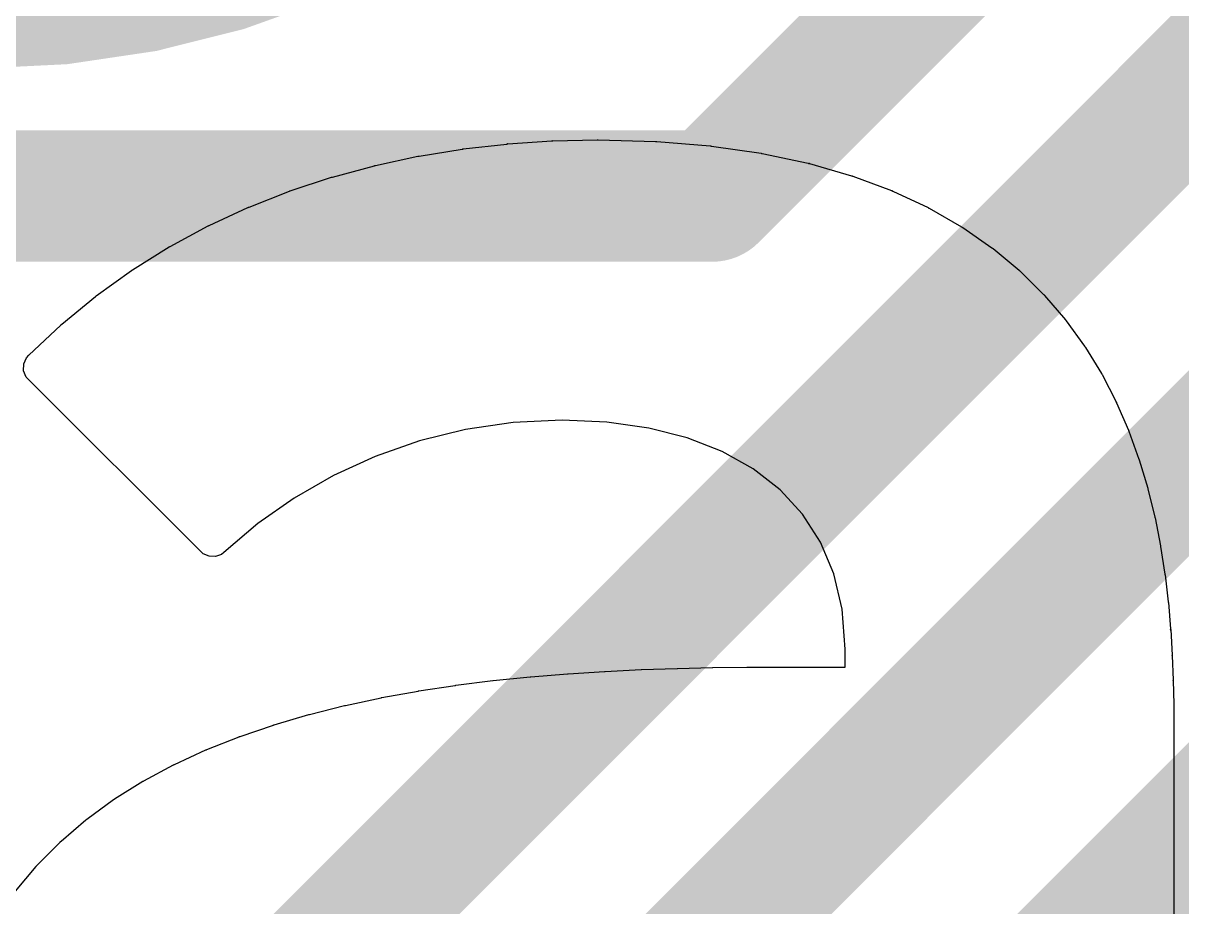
# Model space of a CAD drawing. Header units: millimetres. Extents: x 5 to 399, y 5 to 287.
# Drawn here: x 222.381 to 224.144, y 133.176 to 134.519 of the extents above; entities that cross this region are included whole.
import ezdxf

# ---------------------------------------------------------------- set-up
doc = ezdxf.new("R2010")
doc.units = ezdxf.units.MM
for name, color, linetype in [('BottomLayer', 5, 'Continuous'), ('BottomOverlay', 54, 'Continuous'), ('TopOverlay', 2, 'Continuous')]:
    doc.layers.add(name, color=color, linetype=linetype)

# ---------------------------------------------------------------- blocks, each defined once
blk = doc.blocks.new('TP1_5MM_B_16')
at = {"layer": 'BottomOverlay'}
for points, const_width in [([(1.27, 0, 1), (-1.27, 0, 1)], 0.254), ([(-1.3335, 0, 1), (-1.2065, 0, 1)], 0.127)]:
    blk.add_lwpolyline(points, format="xyb", close=True, dxfattribs=dict(at, const_width=const_width))

msp = doc.modelspace()

# ---------------------------------------------------------------- linework, layer by layer
at = {"layer": 'BottomLayer', "const_width": 0.2}
for points in [[(223.4293, 134.2568), (224.2167, 135.0442)], [(222.4484, 132.7102), (224.3824, 134.6442)], [(221.5142, 134.2568), (223.4293, 134.2568)], [(222.6141, 132.3102), (224.5481, 134.2442)], [(222.7797, 131.9102), (224.7137, 133.8442)]]:
    msp.add_lwpolyline(points, dxfattribs=at)
at = {"layer": 'BottomLayer', "const_width": 0.1}
msp.add_lwpolyline([(223.3793, 134.2568, 1), (223.4793, 134.2568, 1)], format="xyb", close=True, dxfattribs=at)
msp.add_lwpolyline([(223.3793, 134.2568, 1), (223.4793, 134.2568, 1)], format="xyb", close=True, dxfattribs=at)
at = {"layer": 'TopOverlay'}
for p, q in [((223.0504, 134.3283), (223.1171, 134.3358)), ((223.1171, 134.3358), (223.1173, 134.3359)), ((223.1173, 134.3359), (223.1176, 134.3359)), ((223.1176, 134.3359), (223.1179, 134.3359)), ((223.1179, 134.3359), (223.1181, 134.3359)), ((223.1181, 134.3359), (223.1182, 134.3359)), ((223.1181, 134.3359), (223.1182, 134.3359)), ((223.1182, 134.3359), (223.1181, 134.3359)), ((223.1181, 134.3359), (223.1181, 134.3359)), ((223.1182, 134.3359), (223.1183, 134.336)), ((223.1183, 134.336), (223.1182, 134.3359)), ((223.1182, 134.3359), (223.1182, 134.3359)), ((223.1182, 134.3359), (223.1183, 134.3359)), ((223.1182, 134.3359), (223.1182, 134.3359)), ((223.1182, 134.3359), (223.1182, 134.3359)), ((223.1183, 134.336), (223.1183, 134.336)), ((223.1183, 134.3359), (223.1184, 134.336)), ((223.1184, 134.336), (223.1185, 134.336)), ((223.1185, 134.336), (223.1853, 134.3404)), ((223.1185, 134.336), (223.1185, 134.336)), ((223.1185, 134.336), (223.1185, 134.336)), ((223.1853, 134.3404), (223.1854, 134.3404)), ((223.1854, 134.3404), (223.1855, 134.3404)), ((223.1855, 134.3404), (223.1856, 134.3405)), ((223.1856, 134.3405), (223.1855, 134.3405)), ((223.1855, 134.3405), (223.1857, 134.3405)), ((223.1856, 134.3405), (223.1856, 134.3405)), ((223.1856, 134.3405), (223.1858, 134.3405)), ((223.1857, 134.3405), (223.1856, 134.3405)), ((223.1858, 134.3405), (223.1857, 134.3405)), ((223.1857, 134.3405), (223.186, 134.3405)), ((223.1858, 134.3405), (223.1858, 134.3405)), ((223.186, 134.3405), (223.1863, 134.3405)), ((223.1863, 134.3405), (223.1866, 134.3405)), ((223.1866, 134.3405), (223.1867, 134.3405)), ((223.1867, 134.3405), (223.2543, 134.342)), ((223.1867, 134.3405), (223.1867, 134.3405)), ((223.2543, 134.342), (223.2544, 134.342)), ((223.2544, 134.342), (223.2547, 134.342)), ((223.2547, 134.342), (223.255, 134.342)), ((223.255, 134.342), (223.2553, 134.342)), ((223.2553, 134.342), (223.2555, 134.342)), ((223.2555, 134.342), (223.2558, 134.342)), ((223.2558, 134.342), (223.3432, 134.3397)), ((223.3432, 134.3397), (223.3433, 134.3397)), ((223.3433, 134.3397), (223.3434, 134.3397)), ((223.3434, 134.3397), (223.3435, 134.3397)), ((223.3435, 134.3397), (223.3437, 134.3397)), ((223.3437, 134.3397), (223.3437, 134.3397)), ((223.3437, 134.3397), (223.3439, 134.3397)), ((223.3439, 134.3397), (223.3442, 134.3397)), ((223.3442, 134.3397), (223.3445, 134.3396)), ((223.3445, 134.3396), (223.3448, 134.3396)), ((223.3448, 134.3396), (223.3449, 134.3396)), ((223.3449, 134.3396), (223.3451, 134.3396)), ((223.3451, 134.3396), (223.4264, 134.3329)), ((222.9834, 134.3174), (223.049, 134.3281)), ((223.049, 134.3281), (223.0491, 134.3281)), ((223.0491, 134.3281), (223.0492, 134.3281)), ((223.0493, 134.3281), (223.0492, 134.3281)), ((223.0492, 134.3281), (223.0492, 134.3281)), ((223.0492, 134.3281), (223.0493, 134.3281)), ((223.0492, 134.3281), (223.0492, 134.3281)), ((223.0492, 134.3281), (223.0492, 134.3281)), ((223.0492, 134.3281), (223.0492, 134.3281)), ((223.0492, 134.3281), (223.0492, 134.3281)), ((223.0492, 134.3281), (223.0493, 134.3281)), ((223.0493, 134.3281), (223.0493, 134.3281)), ((223.0493, 134.3281), (223.0494, 134.3281)), ((223.0494, 134.3281), (223.0493, 134.3281)), ((223.0493, 134.3281), (223.0493, 134.3281)), ((223.0493, 134.3281), (223.0494, 134.3281)), ((223.0494, 134.3281), (223.0497, 134.3282)), ((223.0494, 134.3281), (223.0494, 134.3281)), ((223.0494, 134.3281), (223.0494, 134.3281)), ((223.0494, 134.3281), (223.0494, 134.3281)), ((223.0497, 134.3282), (223.05, 134.3282)), ((223.05, 134.3282), (223.0503, 134.3282)), ((223.0503, 134.3282), (223.0504, 134.3283)), ((223.0504, 134.3283), (223.0504, 134.3283)), ((223.4264, 134.3329), (223.4264, 134.3329)), ((223.4264, 134.3329), (223.4265, 134.3328)), ((223.4265, 134.3328), (223.4267, 134.3328)), ((223.4267, 134.3328), (223.4268, 134.3328)), ((223.4268, 134.3328), (223.4268, 134.3328)), ((223.4268, 134.3328), (223.427, 134.3328)), ((223.427, 134.3328), (223.4273, 134.3328)), ((223.4273, 134.3328), (223.4277, 134.3327)), ((223.4277, 134.3327), (223.428, 134.3327)), ((223.428, 134.3327), (223.4282, 134.3327)), ((223.4282, 134.3327), (223.4283, 134.3326)), ((223.4283, 134.3326), (223.5037, 134.3217)), ((223.5037, 134.3217), (223.5037, 134.3217)), ((223.5037, 134.3217), (223.5038, 134.3217)), ((223.5038, 134.3217), (223.5038, 134.3217)), ((223.5038, 134.3217), (223.5038, 134.3217)), ((223.5038, 134.3217), (223.5038, 134.3217)), ((223.5038, 134.3217), (223.5038, 134.3217)), ((223.5038, 134.3217), (223.5038, 134.3217)), ((223.5038, 134.3217), (223.5039, 134.3217)), ((223.5039, 134.3217), (223.5039, 134.3217)), ((223.5039, 134.3217), (223.504, 134.3217)), ((223.504, 134.3217), (223.5044, 134.3216)), ((223.5044, 134.3216), (223.5049, 134.3215)), ((223.5049, 134.3215), (223.5053, 134.3215)), ((223.5053, 134.3215), (223.5055, 134.3214)), ((223.5055, 134.3214), (223.5055, 134.3214)), ((223.5055, 134.3214), (223.5753, 134.3065)), ((222.8517, 134.2856), (222.9154, 134.3028)), ((222.9154, 134.3028), (222.9156, 134.3028)), ((222.9156, 134.3028), (222.9157, 134.3029)), ((222.9157, 134.3029), (222.916, 134.3029)), ((222.916, 134.3029), (222.9163, 134.303)), ((222.9163, 134.303), (222.9166, 134.3031)), ((222.9166, 134.3031), (222.9167, 134.3031)), ((222.9167, 134.3031), (222.9167, 134.3031)), ((222.9167, 134.3031), (222.9168, 134.3031)), ((222.9168, 134.3031), (222.9169, 134.3032)), ((222.9169, 134.3032), (222.917, 134.3032)), ((222.917, 134.3032), (222.9818, 134.3171)), ((222.917, 134.3032), (222.917, 134.3032)), ((222.9818, 134.3171), (222.9818, 134.3171)), ((222.9818, 134.3171), (222.9819, 134.3171)), ((222.9819, 134.3171), (222.982, 134.3171)), ((222.982, 134.3171), (222.9821, 134.3171)), ((222.9821, 134.3171), (222.9821, 134.3172)), ((222.9821, 134.3172), (222.9822, 134.3172)), ((222.9822, 134.3172), (222.9825, 134.3172)), ((222.9825, 134.3172), (222.9828, 134.3173)), ((222.9828, 134.3173), (222.9831, 134.3173)), ((222.9831, 134.3173), (222.9832, 134.3174)), ((222.9832, 134.3174), (222.9832, 134.3174)), ((222.9832, 134.3174), (222.9834, 134.3174)), ((223.5753, 134.3065), (223.5755, 134.3065)), ((223.5755, 134.3065), (223.576, 134.3064)), ((223.576, 134.3064), (223.5764, 134.3063)), ((223.5764, 134.3063), (223.5769, 134.3061)), ((223.5769, 134.3061), (223.5771, 134.3061)), ((223.5771, 134.3061), (223.577, 134.3061)), ((223.577, 134.3061), (223.5771, 134.3061)), ((223.5771, 134.3061), (223.5773, 134.306)), ((223.5773, 134.306), (223.5773, 134.306)), ((223.5773, 134.306), (223.6411, 134.2876)), ((222.7875, 134.2646), (222.8502, 134.2852)), ((222.8502, 134.2852), (222.8504, 134.2852)), ((222.8504, 134.2852), (222.8507, 134.2853)), ((222.8507, 134.2853), (222.8511, 134.2854)), ((222.8511, 134.2854), (222.8514, 134.2855)), ((222.8514, 134.2855), (222.8516, 134.2856)), ((222.8516, 134.2856), (222.8516, 134.2856)), ((222.8516, 134.2856), (222.8517, 134.2856)), ((223.6411, 134.2876), (223.6411, 134.2876)), ((223.6411, 134.2876), (223.6413, 134.2876)), ((223.6413, 134.2876), (223.6414, 134.2875)), ((223.6414, 134.2875), (223.6415, 134.2875)), ((223.6415, 134.2875), (223.6416, 134.2875)), ((223.6416, 134.2875), (223.6418, 134.2874)), ((223.6418, 134.2874), (223.6422, 134.2873)), ((223.6422, 134.2873), (223.6426, 134.2871)), ((223.6426, 134.2871), (223.643, 134.287)), ((223.643, 134.287), (223.6432, 134.2869)), ((223.6432, 134.2869), (223.6433, 134.2869)), ((223.6433, 134.2869), (223.702, 134.265)), ((222.7248, 134.24), (222.7861, 134.2641)), ((222.7861, 134.2641), (222.7863, 134.2641)), ((222.7863, 134.2641), (222.7866, 134.2643)), ((222.7866, 134.2643), (222.787, 134.2644)), ((222.787, 134.2644), (222.7873, 134.2645)), ((222.7873, 134.2645), (222.7875, 134.2646)), ((222.7875, 134.2646), (222.7875, 134.2646)), ((223.702, 134.265), (223.7021, 134.265)), ((223.7021, 134.265), (223.7021, 134.2649)), ((223.7021, 134.2649), (223.7021, 134.2649)), ((223.7021, 134.2649), (223.7022, 134.2649)), ((223.7022, 134.2649), (223.7021, 134.2649)), ((223.7021, 134.2649), (223.7021, 134.2649)), ((223.7021, 134.2649), (223.7022, 134.2649)), ((223.7022, 134.2649), (223.7023, 134.2649)), ((223.7024, 134.2648), (223.7022, 134.2649)), ((223.7022, 134.2649), (223.7022, 134.2649)), ((223.7022, 134.2649), (223.704, 134.2641)), ((223.7023, 134.2649), (223.7028, 134.2647)), ((223.7028, 134.2647), (223.7024, 134.2648)), ((223.7028, 134.2647), (223.7028, 134.2647)), ((223.7028, 134.2647), (223.7028, 134.2647)), ((223.7028, 134.2647), (223.7029, 134.2646)), ((223.7029, 134.2646), (223.7028, 134.2647)), ((223.7029, 134.2646), (223.7032, 134.2645)), ((223.7033, 134.2645), (223.7029, 134.2646)), ((223.7032, 134.2645), (223.7037, 134.2643)), ((223.7037, 134.2643), (223.7033, 134.2645)), ((223.7037, 134.2643), (223.7039, 134.2642)), ((223.704, 134.2642), (223.7037, 134.2643)), ((223.7039, 134.2642), (223.704, 134.2642)), ((223.704, 134.2641), (223.7577, 134.2391)), ((222.6641, 134.212), (222.7232, 134.2393)), ((222.7232, 134.2393), (222.7233, 134.2394)), ((222.7233, 134.2394), (222.7234, 134.2394)), ((222.7234, 134.2394), (222.7237, 134.2396)), ((222.7234, 134.2394), (222.7235, 134.2395)), ((222.7236, 134.2395), (222.7234, 134.2394)), ((222.7235, 134.2395), (222.7236, 134.2395)), ((222.7236, 134.2395), (222.7237, 134.2396)), ((222.7237, 134.2396), (222.7236, 134.2395)), ((222.7237, 134.2396), (222.724, 134.2397)), ((222.7237, 134.2396), (222.7237, 134.2396)), ((222.7237, 134.2396), (222.7237, 134.2396)), ((222.724, 134.2397), (222.7243, 134.2398)), ((222.7243, 134.2398), (222.7247, 134.24)), ((222.7247, 134.24), (222.7248, 134.24)), ((222.7248, 134.24), (222.7248, 134.24)), ((223.7577, 134.2391), (223.7577, 134.239)), ((223.7577, 134.239), (223.758, 134.2389)), ((223.758, 134.2389), (223.7585, 134.2387)), ((223.7585, 134.2387), (223.7589, 134.2384)), ((223.7589, 134.2384), (223.7594, 134.2382)), ((223.7594, 134.2382), (223.7596, 134.2381)), ((223.7596, 134.2381), (223.7596, 134.2381)), ((223.7596, 134.2381), (223.8085, 134.21)), ((222.6046, 134.1801), (222.6624, 134.2112)), ((222.6624, 134.2112), (222.6626, 134.2113)), ((222.6626, 134.2113), (222.6629, 134.2115)), ((222.6629, 134.2115), (222.6633, 134.2116)), ((222.6633, 134.2116), (222.6636, 134.2118)), ((222.6636, 134.2118), (222.6638, 134.2119)), ((222.6638, 134.2119), (222.6641, 134.212)), ((222.6638, 134.2119), (222.6638, 134.2119)), ((223.8085, 134.21), (223.8088, 134.2099)), ((223.8088, 134.2099), (223.8092, 134.2096)), ((223.8092, 134.2096), (223.8097, 134.2093)), ((223.8097, 134.2093), (223.8102, 134.209)), ((223.8102, 134.209), (223.8104, 134.2089)), ((223.8104, 134.2089), (223.8104, 134.2089)), ((223.8104, 134.2089), (223.8546, 134.1782)), ((222.5474, 134.1445), (222.6032, 134.1793)), ((222.6032, 134.1793), (222.6034, 134.1794)), ((222.6034, 134.1794), (222.6037, 134.1796)), ((222.6037, 134.1796), (222.6041, 134.1798)), ((222.6041, 134.1798), (222.6044, 134.18)), ((222.6044, 134.18), (222.6046, 134.1801)), ((222.6046, 134.1801), (222.6046, 134.1801)), ((223.8546, 134.1782), (223.8549, 134.1781)), ((223.8549, 134.1781), (223.8553, 134.1777)), ((223.8553, 134.1777), (223.8557, 134.1774)), ((223.8557, 134.1774), (223.8562, 134.177)), ((223.8562, 134.177), (223.8563, 134.177)), ((223.8563, 134.177), (223.8563, 134.177)), ((223.8563, 134.177), (223.8563, 134.1769)), ((223.8563, 134.1769), (223.8563, 134.177)), ((223.8563, 134.177), (223.8563, 134.177)), ((223.8563, 134.177), (223.8563, 134.177)), ((223.8563, 134.177), (223.8563, 134.177)), ((223.8563, 134.177), (223.8564, 134.1769)), ((223.8564, 134.1769), (223.8563, 134.1769)), ((223.8563, 134.1769), (223.8564, 134.1769)), ((223.8564, 134.1769), (223.8564, 134.1768)), ((223.8564, 134.1768), (223.8565, 134.1768)), ((223.8565, 134.1768), (223.8565, 134.1768)), ((223.8565, 134.1768), (223.8565, 134.1768)), ((223.8565, 134.1768), (223.8961, 134.144)), ((222.4924, 134.1051), (222.546, 134.1436)), ((222.546, 134.1436), (222.5462, 134.1437)), ((222.5462, 134.1437), (222.5465, 134.1439)), ((222.5465, 134.1439), (222.5469, 134.1442)), ((222.5469, 134.1442), (222.5472, 134.1444)), ((222.5472, 134.1444), (222.5474, 134.1445)), ((222.5474, 134.1445), (222.5474, 134.1445)), ((223.8961, 134.144), (223.8961, 134.1439)), ((223.8961, 134.1439), (223.8962, 134.1439)), ((223.8962, 134.1439), (223.8963, 134.1438)), ((223.8962, 134.1438), (223.8964, 134.1437)), ((223.8964, 134.1437), (223.8962, 134.1438)), ((223.8963, 134.1438), (223.8963, 134.1438)), ((223.8963, 134.1438), (223.8963, 134.1437)), ((223.8963, 134.1437), (223.8964, 134.1437)), ((223.8964, 134.1437), (223.8964, 134.1437)), ((223.8964, 134.1437), (223.8964, 134.1437)), ((223.8964, 134.1437), (223.8968, 134.1433)), ((223.8968, 134.1433), (223.8973, 134.1429)), ((223.8973, 134.1429), (223.8977, 134.1426)), ((223.8977, 134.1426), (223.8979, 134.1424)), ((223.8979, 134.1424), (223.8979, 134.1424)), ((223.8979, 134.1424), (223.9335, 134.1072)), ((223.9335, 134.1072), (223.9337, 134.107)), ((223.9337, 134.107), (223.9341, 134.1066)), ((222.4399, 134.0618), (222.4911, 134.1041)), ((222.4911, 134.1041), (222.4912, 134.1042)), ((222.4912, 134.1042), (222.4916, 134.1045)), ((222.4916, 134.1045), (222.4919, 134.1047)), ((222.4919, 134.1047), (222.4923, 134.105)), ((222.4923, 134.105), (222.4924, 134.1051)), ((222.4924, 134.1051), (222.4924, 134.1051)), ((223.9341, 134.1066), (223.9344, 134.1062)), ((223.9344, 134.1062), (223.9348, 134.1058)), ((223.9348, 134.1058), (223.935, 134.1056)), ((223.935, 134.1056), (223.935, 134.1056)), ((223.935, 134.1056), (223.9666, 134.0686)), ((222.39, 134.0147), (222.4385, 134.0606)), ((222.4385, 134.0606), (222.4386, 134.0607)), ((222.4386, 134.0607), (222.4387, 134.0608)), ((222.4387, 134.0608), (222.4391, 134.0611)), ((222.4391, 134.0611), (222.4394, 134.0614)), ((222.4394, 134.0614), (222.4397, 134.0617)), ((222.4397, 134.0617), (222.4399, 134.0618)), ((222.4399, 134.0618), (222.4399, 134.0618)), ((223.9666, 134.0686), (223.9668, 134.0684)), ((223.9668, 134.0684), (223.9671, 134.068)), ((223.9671, 134.068), (223.9675, 134.0676)), ((223.9675, 134.0676), (223.9678, 134.0672)), ((223.9678, 134.0672), (223.9679, 134.067)), ((223.9679, 134.067), (223.9679, 134.067)), ((223.9679, 134.067), (223.9959, 134.0284)), ((223.9959, 134.0284), (223.996, 134.0282)), ((223.996, 134.0282), (223.9963, 134.0278)), ((223.9963, 134.0278), (223.9966, 134.0274)), ((223.9966, 134.0274), (223.9969, 134.0269)), ((223.9969, 134.0269), (223.997, 134.0267)), ((223.997, 134.0267), (223.997, 134.0267)), ((223.997, 134.0267), (224.0215, 133.9868)), ((222.3819, 133.991), (222.382, 134.0014)), ((222.382, 134.0014), (222.3862, 134.011)), ((222.3862, 134.011), (222.39, 134.0146)), ((222.39, 134.0146), (222.39, 134.0147)), ((222.39, 134.0146), (222.39, 134.0146)), ((222.3858, 133.9813), (222.3819, 133.991)), ((224.0215, 133.9868), (224.0216, 133.9866)), ((224.0216, 133.9866), (224.0218, 133.9862)), ((224.0218, 133.9862), (224.022, 133.9858)), ((224.022, 133.9858), (224.0223, 133.9854)), ((224.0223, 133.9854), (224.0224, 133.9852)), ((224.0224, 133.9852), (224.0224, 133.9852)), ((224.0224, 133.9852), (224.0436, 133.9441)), ((222.3895, 133.9776), (222.3858, 133.9813)), ((222.6517, 133.7164), (222.3895, 133.9776)), ((224.0436, 133.9441), (224.0437, 133.9439)), ((224.0437, 133.9439), (224.0439, 133.9436)), ((224.0439, 133.9436), (224.0441, 133.9432)), ((224.0441, 133.9432), (224.0442, 133.9428)), ((224.0442, 133.9428), (224.0443, 133.9426)), ((224.0443, 133.9426), (224.0443, 133.9427)), ((224.0443, 133.9427), (224.0443, 133.9427)), ((224.0443, 133.9427), (224.0443, 133.9426)), ((224.0443, 133.9426), (224.0443, 133.9425)), ((224.0443, 133.9425), (224.0444, 133.9425)), ((224.0444, 133.9425), (224.0444, 133.9424)), ((224.0444, 133.9424), (224.0444, 133.9424)), ((224.0444, 133.9424), (224.0624, 133.9009)), ((223.2012, 133.9162), (223.1267, 133.9125)), ((223.2692, 133.9131), (223.2012, 133.9162)), ((223.3328, 133.904), (223.2692, 133.9131)), ((223.0542, 133.9018), (222.9841, 133.8844)), ((223.1267, 133.9125), (223.0542, 133.9018)), ((223.3914, 133.889), (223.3328, 133.904)), ((224.0624, 133.9009), (224.0625, 133.9008)), ((224.0625, 133.9008), (224.0625, 133.9008)), ((224.0625, 133.9008), (224.0625, 133.9007)), ((224.0625, 133.9007), (224.0625, 133.9006)), ((224.0626, 133.9006), (224.0625, 133.9007)), ((224.0625, 133.9007), (224.0626, 133.9006)), ((224.0625, 133.9006), (224.0626, 133.9006)), ((224.0626, 133.9006), (224.0626, 133.9006)), ((224.0626, 133.9006), (224.0626, 133.9006)), ((224.0626, 133.9006), (224.0626, 133.9006)), ((224.0626, 133.9006), (224.0627, 133.9002)), ((224.0627, 133.9002), (224.0629, 133.8998)), ((224.0629, 133.8998), (224.063, 133.8994)), ((224.063, 133.8994), (224.0631, 133.8993)), ((224.0631, 133.8993), (224.0631, 133.8993)), ((224.0631, 133.8993), (224.0785, 133.8568)), ((222.9841, 133.8844), (222.9169, 133.861)), ((223.4445, 133.8682), (223.3914, 133.889)), ((222.9169, 133.861), (222.8532, 133.8319)), ((223.4917, 133.8418), (223.4445, 133.8682)), ((224.0785, 133.8568), (224.0785, 133.8567)), ((224.0785, 133.8567), (224.0787, 133.8563)), ((224.0787, 133.8563), (224.0788, 133.856)), ((224.0788, 133.856), (224.0789, 133.8556)), ((224.0789, 133.8556), (224.0789, 133.8555)), ((224.0789, 133.8555), (224.0789, 133.8555)), ((224.0789, 133.8555), (224.0918, 133.8128)), ((222.8532, 133.8319), (222.7934, 133.7977)), ((223.5325, 133.8101), (223.4917, 133.8418)), ((223.5668, 133.773), (223.5325, 133.8101)), ((224.0918, 133.8128), (224.0918, 133.8126)), ((224.0918, 133.8126), (224.0919, 133.8123)), ((224.0919, 133.8123), (224.092, 133.812)), ((224.092, 133.812), (224.0921, 133.8117)), ((224.0921, 133.8117), (224.0921, 133.8115)), ((224.0921, 133.8115), (224.0921, 133.8115)), ((224.0921, 133.8115), (224.1026, 133.7687)), ((222.7934, 133.7977), (222.738, 133.7588)), ((223.5942, 133.7306), (223.5668, 133.773)), ((222.738, 133.7588), (222.6866, 133.715)), ((224.1026, 133.7687), (224.1027, 133.7686)), ((224.1027, 133.7686), (224.1027, 133.7683)), ((224.1027, 133.7683), (224.1028, 133.768)), ((224.1028, 133.768), (224.1028, 133.7677)), ((224.1028, 133.7677), (224.1029, 133.7676)), ((224.1029, 133.7677), (224.1028, 133.7677)), ((224.1028, 133.7677), (224.1029, 133.7676)), ((224.1029, 133.7676), (224.1029, 133.7677)), ((224.1029, 133.7676), (224.1029, 133.7676)), ((224.1029, 133.7676), (224.1029, 133.7676)), ((224.1029, 133.7676), (224.1029, 133.7675)), ((224.1029, 133.7675), (224.1029, 133.7674)), ((224.1029, 133.7674), (224.1029, 133.7674)), ((224.1029, 133.7674), (224.1113, 133.7252)), ((223.6145, 133.6825), (223.5942, 133.7306)), ((224.1113, 133.7252), (224.1113, 133.7252)), ((224.1113, 133.7252), (224.1113, 133.7251)), ((224.1113, 133.7251), (224.1113, 133.725)), ((224.1113, 133.725), (224.1113, 133.7249)), ((224.1113, 133.7249), (224.1113, 133.7249)), ((224.1113, 133.7249), (224.1113, 133.7248)), ((224.1113, 133.7248), (224.1114, 133.7246)), ((224.1114, 133.7246), (224.1114, 133.7243)), ((224.1114, 133.7243), (224.1115, 133.7241)), ((224.1115, 133.7241), (224.1115, 133.724)), ((224.1115, 133.724), (224.1115, 133.7239)), ((224.1115, 133.7239), (224.118, 133.682)), ((222.6551, 133.713), (222.6517, 133.7164)), ((222.664, 133.7091), (222.6551, 133.713)), ((222.6737, 133.7087), (222.664, 133.7091)), ((222.6829, 133.7119), (222.6737, 133.7087)), ((222.6866, 133.715), (222.6829, 133.7119)), ((223.6271, 133.6286), (223.6145, 133.6825)), ((224.118, 133.682), (224.118, 133.6819)), ((224.118, 133.6819), (224.118, 133.6818)), ((224.118, 133.6818), (224.1181, 133.6816)), ((224.1181, 133.6816), (224.1181, 133.6814)), ((224.1181, 133.6814), (224.1181, 133.6811)), ((224.1181, 133.6811), (224.1182, 133.681)), ((224.1182, 133.681), (224.1182, 133.681)), ((224.1182, 133.681), (224.1231, 133.6397)), ((224.1231, 133.6397), (224.1231, 133.6396)), ((224.1231, 133.6396), (224.1231, 133.6394)), ((224.1231, 133.6394), (224.1231, 133.6392)), ((224.1231, 133.6392), (224.1231, 133.639)), ((224.1231, 133.639), (224.1232, 133.6389)), ((224.1232, 133.6389), (224.1232, 133.6386)), ((224.1232, 133.6386), (224.1267, 133.5988)), ((223.6315, 133.5678), (223.6271, 133.6286)), ((224.1267, 133.5988), (224.1267, 133.5987)), ((224.1267, 133.5987), (224.1267, 133.5986)), ((224.1267, 133.5986), (224.1267, 133.5985)), ((224.1267, 133.5985), (224.1267, 133.5984)), ((224.1267, 133.5984), (224.1267, 133.5983)), ((224.1267, 133.5983), (224.1267, 133.5982)), ((224.1267, 133.5982), (224.1267, 133.5981)), ((224.1267, 133.5981), (224.1267, 133.5981)), ((224.1267, 133.5981), (224.1267, 133.5981)), ((224.1267, 133.5981), (224.1267, 133.5981)), ((224.1267, 133.5981), (224.1267, 133.598)), ((224.1267, 133.598), (224.1267, 133.5981)), ((224.1267, 133.5981), (224.1267, 133.5981)), ((224.1267, 133.5981), (224.1267, 133.598)), ((224.1267, 133.598), (224.1267, 133.5979)), ((224.1267, 133.5979), (224.1267, 133.598)), ((224.1267, 133.598), (224.1267, 133.598)), ((224.1267, 133.598), (224.1267, 133.5979)), ((224.1267, 133.5979), (224.1267, 133.5979)), ((224.1267, 133.5979), (224.1267, 133.5979)), ((224.1267, 133.5979), (224.1267, 133.5979)), ((224.1267, 133.5979), (224.1267, 133.5979)), ((224.1267, 133.5979), (224.1267, 133.5978)), ((224.1267, 133.5978), (224.1267, 133.5979)), ((224.1267, 133.5979), (224.1267, 133.5979)), ((224.1267, 133.5979), (224.1267, 133.5978)), ((224.1267, 133.5978), (224.1267, 133.5977)), ((224.1267, 133.5977), (224.1268, 133.5976)), ((224.1268, 133.5976), (224.1268, 133.5975)), ((224.1268, 133.5975), (224.1268, 133.5976)), ((224.1268, 133.5976), (224.1291, 133.559)), ((224.1268, 133.5974), (224.1268, 133.5975)), ((224.1268, 133.5975), (224.1268, 133.5963)), ((224.1268, 133.5971), (224.1268, 133.5974)), ((224.1268, 133.5968), (224.1268, 133.5971)), ((224.1268, 133.5965), (224.1268, 133.5968)), ((224.1268, 133.5963), (224.1268, 133.5965)), ((223.6315, 133.5406), (223.6315, 133.5678)), ((224.1291, 133.559), (224.1291, 133.5589)), ((224.1291, 133.5589), (224.1291, 133.5588)), ((224.1291, 133.5588), (224.1291, 133.5587)), ((224.1291, 133.5587), (224.1291, 133.5587)), ((224.1291, 133.5587), (224.1291, 133.5586)), ((224.1291, 133.5586), (224.1291, 133.5587)), ((224.1291, 133.5587), (224.1291, 133.5586)), ((224.1291, 133.5586), (224.1291, 133.5585)), ((224.1291, 133.5585), (224.1291, 133.5586)), ((224.1291, 133.5586), (224.1291, 133.5585)), ((224.1291, 133.5585), (224.1291, 133.5585)), ((224.1291, 133.5585), (224.1291, 133.5585)), ((224.1291, 133.5585), (224.1291, 133.5585)), ((224.1291, 133.5585), (224.1291, 133.5584)), ((224.1291, 133.5584), (224.1291, 133.5582)), ((224.1291, 133.5582), (224.1291, 133.5582)), ((224.1291, 133.5582), (224.1291, 133.5582)), ((224.1291, 133.5582), (224.1306, 133.5206)), ((223.0962, 133.5201), (223.1526, 133.5259)), ((223.1526, 133.5259), (223.1527, 133.5259)), ((223.1527, 133.5259), (223.1528, 133.5259)), ((223.1528, 133.5259), (223.1529, 133.526)), ((223.1529, 133.526), (223.1531, 133.526)), ((223.1531, 133.526), (223.1531, 133.526)), ((223.1531, 133.526), (223.1531, 133.526)), ((223.1531, 133.526), (223.1532, 133.526)), ((223.1532, 133.526), (223.2092, 133.5306)), ((223.2092, 133.5306), (223.2094, 133.5306)), ((223.2094, 133.5306), (223.2095, 133.5306)), ((223.2095, 133.5306), (223.2096, 133.5306)), ((223.2096, 133.5306), (223.2097, 133.5306)), ((223.2097, 133.5306), (223.2098, 133.5306)), ((223.2098, 133.5306), (223.2098, 133.5306)), ((223.2098, 133.5306), (223.2098, 133.5306)), ((223.2098, 133.5306), (223.21, 133.5306)), ((223.21, 133.5306), (223.2654, 133.5342)), ((223.2654, 133.5342), (223.2655, 133.5342)), ((223.2655, 133.5342), (223.2656, 133.5342)), ((223.2656, 133.5342), (223.2657, 133.5342)), ((223.2657, 133.5342), (223.2658, 133.5342)), ((223.2659, 133.5342), (223.2658, 133.5342)), ((223.2658, 133.5342), (223.2659, 133.5342)), ((223.2658, 133.5342), (223.2659, 133.5342)), ((223.2659, 133.5342), (223.2659, 133.5342)), ((223.2659, 133.5342), (223.2659, 133.5342)), ((223.2659, 133.5342), (223.2659, 133.5342)), ((223.2659, 133.5342), (223.266, 133.5342)), ((223.266, 133.5342), (223.2661, 133.5342)), ((223.2661, 133.5342), (223.2662, 133.5342)), ((223.2662, 133.5342), (223.2663, 133.5342)), ((223.2663, 133.5342), (223.3211, 133.5368)), ((223.2663, 133.5342), (223.2663, 133.5342)), ((223.3211, 133.5368), (223.3211, 133.5368)), ((223.3211, 133.5368), (223.3212, 133.5368)), ((223.3212, 133.5368), (223.3214, 133.5368)), ((223.3214, 133.5368), (223.3215, 133.5368)), ((223.3215, 133.5368), (223.3215, 133.5368)), ((223.3215, 133.5368), (223.3215, 133.5368)), ((223.3215, 133.5368), (223.3215, 133.5368)), ((223.3215, 133.5368), (223.3215, 133.5368)), ((223.3215, 133.5368), (223.3215, 133.5368)), ((223.3215, 133.5368), (223.3215, 133.5368)), ((223.3215, 133.5368), (223.3216, 133.5368)), ((223.3216, 133.5368), (223.3217, 133.5369)), ((223.3217, 133.5369), (223.3218, 133.5369)), ((223.3218, 133.5369), (223.3759, 133.5387)), ((223.3218, 133.5369), (223.3218, 133.5369)), ((223.3218, 133.5369), (223.3218, 133.5369)), ((223.3759, 133.5387), (223.3759, 133.5387)), ((223.3759, 133.5387), (223.376, 133.5387)), ((223.376, 133.5387), (223.3761, 133.5387)), ((223.3761, 133.5387), (223.3762, 133.5387)), ((223.3762, 133.5387), (223.3763, 133.5387)), ((223.3763, 133.5387), (223.3763, 133.5387)), ((223.3763, 133.5387), (223.3764, 133.5387)), ((223.3764, 133.5387), (223.4298, 133.5399)), ((223.4298, 133.5399), (223.4298, 133.5399)), ((223.4298, 133.5399), (223.4299, 133.5399)), ((223.4299, 133.5399), (223.4299, 133.5399)), ((223.4299, 133.5399), (223.43, 133.5399)), ((223.43, 133.5399), (223.43, 133.5399)), ((223.43, 133.5399), (223.4302, 133.5399)), ((223.4302, 133.5399), (223.4819, 133.5405)), ((223.4819, 133.5405), (223.482, 133.5405)), ((223.482, 133.5405), (223.4821, 133.5405)), ((223.4821, 133.5405), (223.4823, 133.5405)), ((223.4823, 133.5405), (223.5329, 133.5406)), ((223.4823, 133.5405), (223.4823, 133.5405)), ((223.4823, 133.5405), (223.4823, 133.5405)), ((223.5329, 133.5406), (223.6315, 133.5406)), ((222.9829, 133.5044), (223.0386, 133.5129)), ((223.0386, 133.5129), (223.0386, 133.5129)), ((223.0386, 133.5129), (223.0387, 133.5129)), ((223.0387, 133.5129), (223.0388, 133.5129)), ((223.0389, 133.5129), (223.0387, 133.5129)), ((223.0387, 133.5129), (223.0388, 133.5129)), ((223.0388, 133.5129), (223.0389, 133.5129)), ((223.0388, 133.5129), (223.039, 133.5129)), ((223.0389, 133.5129), (223.0389, 133.5129)), ((223.039, 133.5129), (223.0391, 133.513)), ((223.0391, 133.513), (223.0393, 133.513)), ((223.0393, 133.513), (223.0394, 133.513)), ((223.0394, 133.513), (223.0957, 133.5201)), ((223.0394, 133.513), (223.0394, 133.513)), ((223.0957, 133.5201), (223.0957, 133.5201)), ((223.0957, 133.5201), (223.0959, 133.5201)), ((223.0959, 133.5201), (223.096, 133.5201)), ((223.096, 133.5201), (223.0962, 133.5201)), ((223.0962, 133.5201), (223.0962, 133.5201)), ((223.0962, 133.5201), (223.0962, 133.5201)), ((224.1306, 133.5206), (224.1306, 133.5205)), ((224.1306, 133.5205), (224.1306, 133.5204)), ((224.1306, 133.5204), (224.1306, 133.5203)), ((224.1306, 133.5203), (224.1306, 133.5202)), ((224.1306, 133.5202), (224.1306, 133.5201)), ((224.1306, 133.5201), (224.1306, 133.5201)), ((224.1306, 133.5201), (224.1306, 133.52)), ((224.1306, 133.52), (224.1306, 133.5201)), ((224.1306, 133.5201), (224.1313, 133.4843)), ((224.1306, 133.5199), (224.1306, 133.52)), ((224.1306, 133.52), (224.1306, 133.5199)), ((224.1306, 133.5199), (224.1306, 133.5198)), ((224.1306, 133.5197), (224.1306, 133.5199)), ((224.1306, 133.5199), (224.1306, 133.5199)), ((224.1306, 133.5198), (224.1306, 133.5197)), ((224.1306, 133.5197), (224.1306, 133.5197)), ((224.1306, 133.5197), (224.1306, 133.5196)), ((224.1306, 133.5196), (224.1306, 133.5197)), ((222.8713, 133.4824), (222.9256, 133.4941)), ((222.9256, 133.4941), (222.9257, 133.4941)), ((222.9257, 133.4941), (222.9257, 133.4941)), ((222.9257, 133.4941), (222.9258, 133.4941)), ((222.9258, 133.4941), (222.9259, 133.4941)), ((222.9259, 133.4941), (222.9258, 133.4941)), ((222.9258, 133.4941), (222.9258, 133.4941)), ((222.9258, 133.4941), (222.9258, 133.4941)), ((222.9258, 133.4941), (222.926, 133.4941)), ((222.9259, 133.4941), (222.9261, 133.4942)), ((222.9259, 133.4941), (222.9259, 133.4941)), ((222.9259, 133.4941), (222.9259, 133.4941)), ((222.9259, 133.4941), (222.9259, 133.4941)), ((222.9259, 133.4941), (222.9259, 133.4941)), ((222.926, 133.4941), (222.9259, 133.4941)), ((222.926, 133.4941), (222.926, 133.4941)), ((222.9261, 133.4942), (222.9263, 133.4942)), ((222.9263, 133.4942), (222.9265, 133.4942)), ((222.9265, 133.4942), (222.9266, 133.4943)), ((222.9266, 133.4943), (222.982, 133.5043)), ((222.9266, 133.4943), (222.9266, 133.4943)), ((222.982, 133.5043), (222.9821, 133.5043)), ((222.9821, 133.5043), (222.9823, 133.5043)), ((222.9823, 133.5043), (222.9825, 133.5044)), ((222.9825, 133.5044), (222.9827, 133.5044)), ((222.9827, 133.5044), (222.9828, 133.5044)), ((222.9828, 133.5044), (222.9828, 133.5044)), ((222.9828, 133.5044), (222.9829, 133.5044)), ((222.8167, 133.4687), (222.8701, 133.4822)), ((222.8701, 133.4822), (222.8702, 133.4822)), ((222.8702, 133.4822), (222.8703, 133.4822)), ((222.8703, 133.4822), (222.8705, 133.4823)), ((222.8705, 133.4823), (222.8707, 133.4823)), ((222.8707, 133.4823), (222.8708, 133.4823)), ((222.8708, 133.4823), (222.8709, 133.4824)), ((222.8709, 133.4824), (222.871, 133.4824)), ((222.871, 133.4824), (222.8711, 133.4824)), ((222.8711, 133.4824), (222.8712, 133.4824)), ((222.8712, 133.4824), (222.8713, 133.4824)), ((222.8713, 133.4824), (222.8713, 133.4824)), ((222.8713, 133.4824), (222.8713, 133.4824)), ((224.1313, 133.4843), (224.1313, 133.4843)), ((224.1313, 133.4843), (224.1313, 133.4842)), ((224.1313, 133.4842), (224.1313, 133.4841)), ((224.1313, 133.4841), (224.1313, 133.484)), ((224.1313, 133.484), (224.1313, 133.484)), ((224.1313, 133.484), (224.1313, 133.484)), ((224.1313, 133.484), (224.1316, 133.4502)), ((222.7631, 133.453), (222.8156, 133.4684)), ((222.8156, 133.4684), (222.8157, 133.4685)), ((222.8157, 133.4685), (222.8159, 133.4685)), ((222.8159, 133.4685), (222.8162, 133.4686)), ((222.8162, 133.4686), (222.8164, 133.4687)), ((222.8164, 133.4687), (222.8165, 133.4687)), ((222.8165, 133.4687), (222.8165, 133.4687)), ((222.8165, 133.4687), (222.8167, 133.4687)), ((222.7112, 133.4353), (222.7618, 133.4526)), ((222.7618, 133.4526), (222.7619, 133.4527)), ((222.7618, 133.4526), (222.7618, 133.4526)), ((222.7619, 133.4527), (222.762, 133.4527)), ((222.7621, 133.4527), (222.762, 133.4527)), ((222.762, 133.4527), (222.7621, 133.4527)), ((222.762, 133.4527), (222.7621, 133.4527)), ((222.7622, 133.4528), (222.7621, 133.4528)), ((222.7621, 133.4528), (222.7621, 133.4527)), ((222.7621, 133.4527), (222.7622, 133.4528)), ((222.7621, 133.4527), (222.7622, 133.4528)), ((222.7621, 133.4527), (222.7621, 133.4527)), ((222.7622, 133.4528), (222.7622, 133.4528)), ((222.7622, 133.4528), (222.7624, 133.4528)), ((222.7624, 133.4528), (222.7627, 133.4529)), ((222.7627, 133.4529), (222.7629, 133.453)), ((222.7629, 133.453), (222.7631, 133.453)), ((222.7631, 133.453), (222.7631, 133.453)), ((224.1316, 133.4502), (224.1316, 133.45)), ((224.1316, 133.45), (224.1316, 133.4185)), ((222.6604, 133.4153), (222.7097, 133.4348)), ((222.7097, 133.4348), (222.7098, 133.4348)), ((222.7098, 133.4348), (222.7099, 133.4349)), ((222.7099, 133.4349), (222.7101, 133.435)), ((222.7101, 133.435), (222.7104, 133.4351)), ((222.7104, 133.4351), (222.7106, 133.4352)), ((222.7106, 133.4352), (222.7107, 133.4352)), ((222.7107, 133.4352), (222.7108, 133.4352)), ((222.7108, 133.4352), (222.7109, 133.4353)), ((222.7109, 133.4353), (222.711, 133.4353)), ((222.711, 133.4353), (222.7111, 133.4353)), ((222.7111, 133.4353), (222.7112, 133.4353)), ((222.6116, 133.3928), (222.6591, 133.4147)), ((222.6591, 133.4147), (222.6592, 133.4148)), ((222.6592, 133.4148), (222.6596, 133.4149)), ((222.6596, 133.4149), (222.6599, 133.415)), ((222.6599, 133.415), (222.6602, 133.4152)), ((222.6602, 133.4152), (222.6604, 133.4152)), ((222.6604, 133.4152), (222.6604, 133.4153)), ((222.6604, 133.4152), (222.6604, 133.4152)), ((224.1316, 133.4185), (224.1316, 132.2731)), ((222.565, 133.3679), (222.61, 133.3921)), ((222.61, 133.3921), (222.6101, 133.3921)), ((222.6101, 133.3921), (222.6102, 133.3921)), ((222.6102, 133.3921), (222.6102, 133.3922)), ((222.6102, 133.3922), (222.6103, 133.3922)), ((222.6104, 133.3922), (222.6102, 133.3921)), ((222.6102, 133.3921), (222.6104, 133.3922)), ((222.6103, 133.3922), (222.6104, 133.3922)), ((222.6104, 133.3922), (222.6107, 133.3924)), ((222.6104, 133.3922), (222.6104, 133.3922)), ((222.6107, 133.3924), (222.6111, 133.3926)), ((222.6111, 133.3926), (222.6114, 133.3927)), ((222.6114, 133.3927), (222.6116, 133.3928)), ((222.6116, 133.3928), (222.6116, 133.3928)), ((222.5203, 133.3402), (222.5633, 133.367)), ((222.5633, 133.367), (222.5635, 133.3671)), ((222.5635, 133.3671), (222.5639, 133.3673)), ((222.5639, 133.3673), (222.5642, 133.3675)), ((222.5642, 133.3675), (222.5646, 133.3677)), ((222.5646, 133.3677), (222.5648, 133.3679)), ((222.5648, 133.3679), (222.5648, 133.3679)), ((222.5648, 133.3679), (222.565, 133.3679)), ((222.4782, 133.3097), (222.5187, 133.3392)), ((222.5187, 133.3392), (222.5189, 133.3393)), ((222.5189, 133.3393), (222.5193, 133.3396)), ((222.5193, 133.3396), (222.5197, 133.3398)), ((222.5197, 133.3398), (222.5201, 133.3401)), ((222.5201, 133.3401), (222.5203, 133.3402)), ((222.5203, 133.3402), (222.5203, 133.3402)), ((222.4389, 133.2762), (222.4766, 133.3084)), ((222.4766, 133.3084), (222.4768, 133.3086)), ((222.4768, 133.3086), (222.4772, 133.3089)), ((222.4772, 133.3089), (222.4776, 133.3092)), ((222.4776, 133.3092), (222.478, 133.3095)), ((222.478, 133.3095), (222.4782, 133.3097)), ((222.4782, 133.3097), (222.4782, 133.3097)), ((222.4026, 133.2396), (222.4373, 133.2747)), ((222.4373, 133.2747), (222.4375, 133.2749)), ((222.4375, 133.2749), (222.4379, 133.2753)), ((222.4379, 133.2753), (222.4383, 133.2757)), ((222.4383, 133.2757), (222.4387, 133.276)), ((222.4387, 133.276), (222.4389, 133.2762)), ((222.4389, 133.2762), (222.4389, 133.2762)), ((222.3697, 133.1998), (222.401, 133.2377)), ((222.401, 133.2378), (222.4011, 133.2379)), ((222.401, 133.2377), (222.401, 133.2378)), ((222.401, 133.2377), (222.401, 133.2377)), ((222.4011, 133.2379), (222.4013, 133.2381)), ((222.4012, 133.238), (222.4011, 133.2379)), ((222.4011, 133.2379), (222.4012, 133.238)), ((222.4011, 133.2379), (222.4011, 133.2379)), ((222.4011, 133.2379), (222.4011, 133.2379)), ((222.4011, 133.2379), (222.4011, 133.2379)), ((222.4011, 133.2379), (222.4011, 133.2379)), ((222.4012, 133.238), (222.4012, 133.238)), ((222.4013, 133.2381), (222.4016, 133.2385)), ((222.4016, 133.2385), (222.402, 133.2389)), ((222.402, 133.2389), (222.4024, 133.2394)), ((222.4024, 133.2394), (222.4026, 133.2396)), ((222.4026, 133.2396), (222.4026, 133.2396))]:
    msp.add_line(p, q, dxfattribs=at)

# ---------------------------------------------------------------- block references
at = {"rotation": 90}
msp.add_blockref('TP1_5MM_B_16', (222.3112, 135.8474), dxfattribs=at)

doc.saveas('drawing.dxf')
